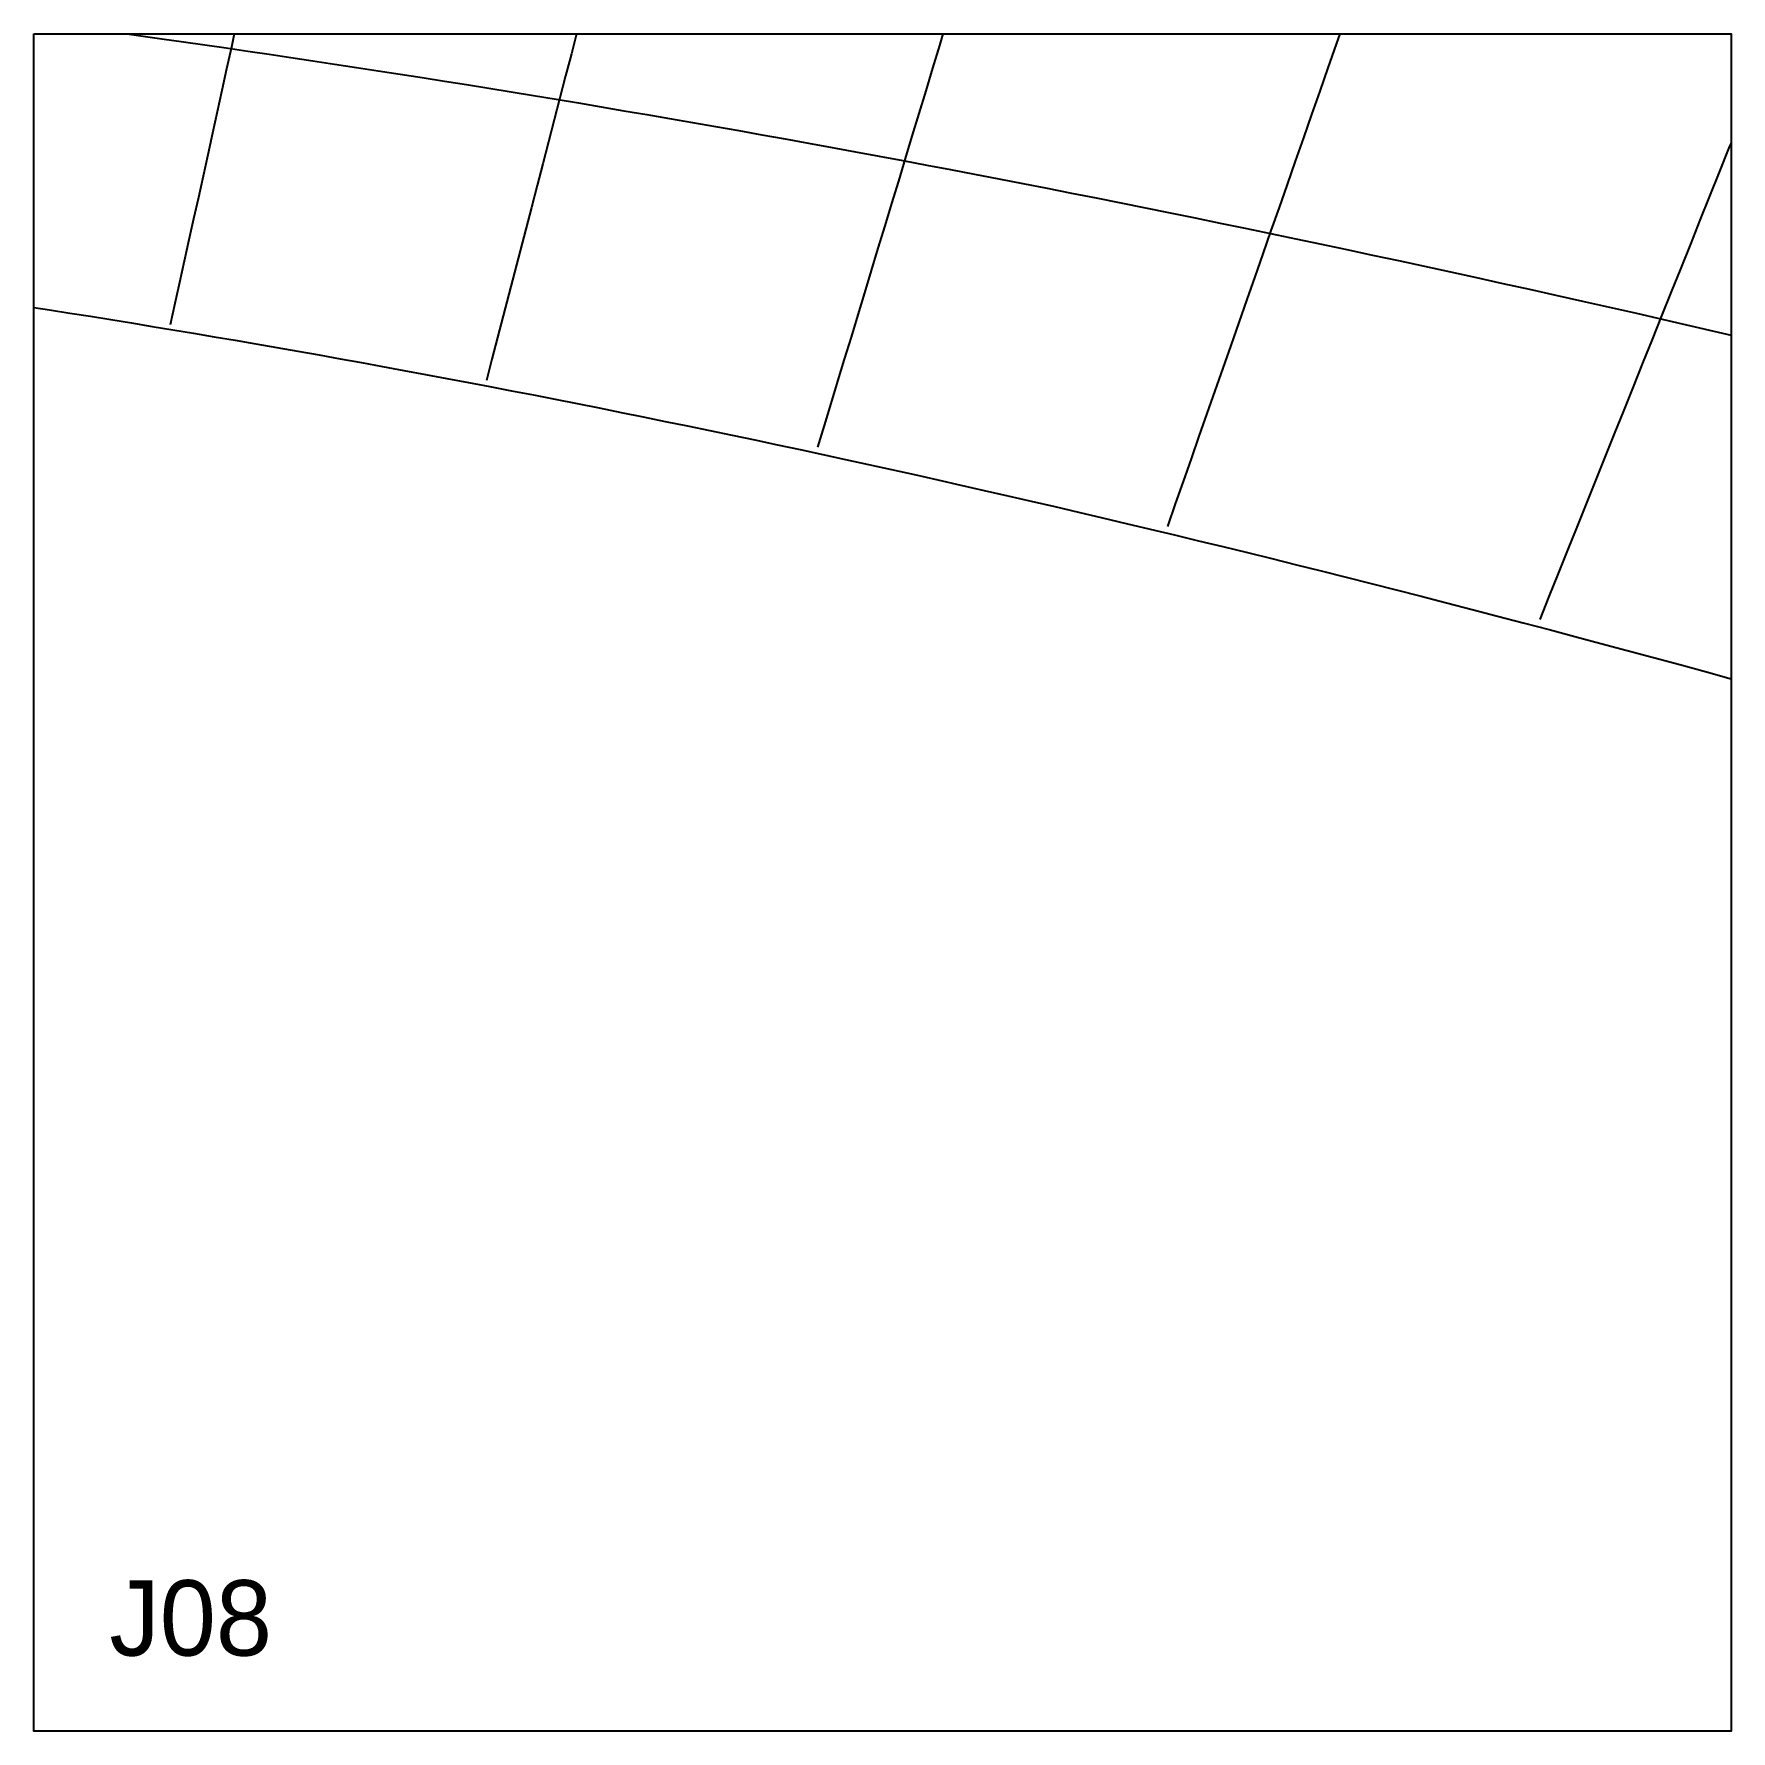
# Model space of a CAD drawing. Header units: millimetres. Extents: x 0 to 900, y 0 to 900.
import ezdxf

# ---------------------------------------------------------------- set-up
doc = ezdxf.new("R2010")
doc.units = ezdxf.units.MM
for name, color, linetype in [('CUT', 1, 'Continuous'), ('DECL', 30, 'Continuous'), ('HOUR', 7, 'Continuous'), ('HOUR15', 9, 'Continuous'), ('HOUR30', 8, 'Continuous'), ('ID', 3, 'Continuous')]:
    doc.layers.add(name, color=color, linetype=linetype)

msp = doc.modelspace()

# ---------------------------------------------------------------- linework, layer by layer
at = {"layer": 'CUT'}
msp.add_lwpolyline([(0, 900), (900, 900), (900, 0), (0, 0), (0, 900)], close=True, dxfattribs=at)
at = {"layer": 'DECL'}
for points in [[(49.18, 900), (56.62, 898.97), (67.91, 897.4), (79.23, 895.81), (90.58, 894.19), (101.97, 892.56), (113.38, 890.9), (124.83, 889.22), (136.32, 887.52), (147.83, 885.8), (159.38, 884.06), (170.97, 882.29), (182.59, 880.5), (194.25, 878.69), (205.94, 876.86), (217.67, 875), (229.43, 873.12), (241.24, 871.22), (253.08, 869.29), (264.96, 867.35), (276.89, 865.37), (288.85, 863.38), (300.85, 861.36), (312.89, 859.31), (324.97, 857.24), (337.1, 855.15), (349.27, 853.03), (361.48, 850.89), (373.74, 848.72), (386.04, 846.53), (398.39, 844.31), (410.78, 842.06), (423.22, 839.79), (435.7, 837.49), (448.23, 835.17), (460.81, 832.82), (473.44, 830.44), (486.12, 828.04), (498.85, 825.6), (511.63, 823.14), (524.46, 820.66), (537.35, 818.14), (550.28, 815.6), (563.28, 813.02), (576.32, 810.42), (589.42, 807.79), (602.58, 805.13), (615.79, 802.44), (629.06, 799.72), (642.39, 796.96), (655.77, 794.18), (669.22, 791.37), (682.72, 788.53), (696.29, 785.65), (709.92, 782.74), (723.62, 779.8), (737.37, 776.83), (751.19, 773.82), (765.08, 770.78), (779.03, 767.71), (793.05, 764.61), (807.14, 761.47), (821.3, 758.29), (835.53, 755.08), (849.82, 751.84), (864.19, 748.55), (878.64, 745.24), (893.15, 741.88), (900, 740.29)], [(0, 754.95), (8.24, 753.67), (19.06, 751.97), (29.91, 750.25), (40.79, 748.5), (51.69, 746.73), (62.63, 744.94), (73.59, 743.12), (84.58, 741.28), (95.6, 739.42), (106.66, 737.53), (117.74, 735.62), (128.86, 733.69), (140, 731.73), (151.18, 729.74), (162.4, 727.74), (173.64, 725.7), (184.92, 723.65), (196.23, 721.56), (207.58, 719.46), (218.96, 717.32), (230.38, 715.16), (241.84, 712.98), (253.33, 710.77), (264.85, 708.53), (276.42, 706.27), (288.02, 703.98), (299.66, 701.66), (311.34, 699.32), (323.06, 696.95), (334.82, 694.55), (346.62, 692.12), (358.46, 689.67), (370.35, 687.19), (382.27, 684.68), (394.24, 682.14), (406.25, 679.57), (418.3, 676.97), (430.4, 674.34), (442.55, 671.69), (454.74, 669), (466.97, 666.28), (479.26, 663.54), (491.59, 660.76), (503.96, 657.95), (516.39, 655.11), (528.87, 652.24), (541.39, 649.34), (553.97, 646.41), (566.6, 643.44), (579.28, 640.44), (592.01, 637.41), (604.8, 634.34), (617.64, 631.24), (630.53, 628.11), (643.48, 624.94), (656.49, 621.74), (669.55, 618.5), (682.67, 615.23), (695.85, 611.92), (709.08, 608.58), (722.38, 605.2), (735.74, 601.78), (749.16, 598.33), (762.64, 594.84), (776.19, 591.31), (789.79, 587.75), (803.47, 584.14), (817.21, 580.5), (831.01, 576.82), (844.88, 573.09), (858.83, 569.33), (872.84, 565.53), (886.92, 561.68), (900, 558.09)]]:
    msp.add_lwpolyline(points, dxfattribs=at)
at = {"layer": 'HOUR'}
msp.add_lwpolyline([(482.08, 900), (480.22, 893.87), (476.56, 881.82), (472.92, 869.8), (469.28, 857.8), (465.64, 845.83), (462.02, 833.89), (458.41, 821.97), (454.8, 810.08), (451.2, 798.21), (447.6, 786.37), (444.02, 774.55), (440.44, 762.75), (436.87, 750.98), (433.3, 739.23), (429.74, 727.5), (426.19, 715.79), (422.64, 704.1), (419.1, 692.43), (415.57, 680.78)], dxfattribs=at)
at = {"layer": 'HOUR15'}
for points in [[(287.75, 900), (285, 889.44), (281.96, 877.74), (278.92, 866.06), (275.89, 854.41), (272.86, 842.78), (269.84, 831.17), (266.82, 819.58), (263.81, 808.02), (260.81, 796.47), (257.81, 784.95), (254.81, 773.44), (251.82, 761.96), (248.84, 750.49), (245.86, 739.04), (242.89, 727.61), (239.91, 716.2)], [(692.5, 900), (690.59, 894.55), (686.23, 882.08), (681.87, 869.65), (677.53, 857.24), (673.2, 844.87), (668.88, 832.53), (664.57, 820.22), (660.27, 807.94), (655.98, 795.69), (651.7, 783.46), (647.43, 771.27), (643.17, 759.1), (638.92, 746.96), (634.68, 734.85), (630.45, 722.76), (626.23, 710.7), (622.01, 698.66), (617.81, 686.65), (613.61, 674.66), (609.42, 662.69), (605.24, 650.75), (601.07, 638.82)]]:
    msp.add_lwpolyline(points, dxfattribs=at)
at = {"layer": 'HOUR30'}
for points in [[(106.24, 900), (104.68, 892.91), (102.17, 881.48), (99.66, 870.07), (97.15, 858.68), (94.65, 847.31), (92.16, 835.96), (89.66, 824.63), (87.18, 813.32), (84.69, 802.03), (82.21, 790.75), (79.73, 779.49), (77.26, 768.25), (74.79, 757.02), (72.32, 745.81)], [(900, 842.28), (898.89, 839.53), (893.75, 826.71), (888.63, 813.94), (883.51, 801.19), (878.41, 788.49), (873.33, 775.81), (868.25, 763.17), (863.2, 750.56), (858.15, 737.99), (853.12, 725.45), (848.1, 712.93), (843.09, 700.45), (838.09, 688), (833.1, 675.58), (828.13, 663.18), (823.17, 650.82), (818.22, 638.48), (813.28, 626.17), (808.35, 613.88), (803.43, 601.63), (798.52, 589.39)]]:
    msp.add_lwpolyline(points, dxfattribs=at)

# ---------------------------------------------------------------- texts
at = {"layer": 'ID'}
msp.add_text('J08', height=40, dxfattribs=at).set_placement((40, 40))

doc.saveas('drawing.dxf')
